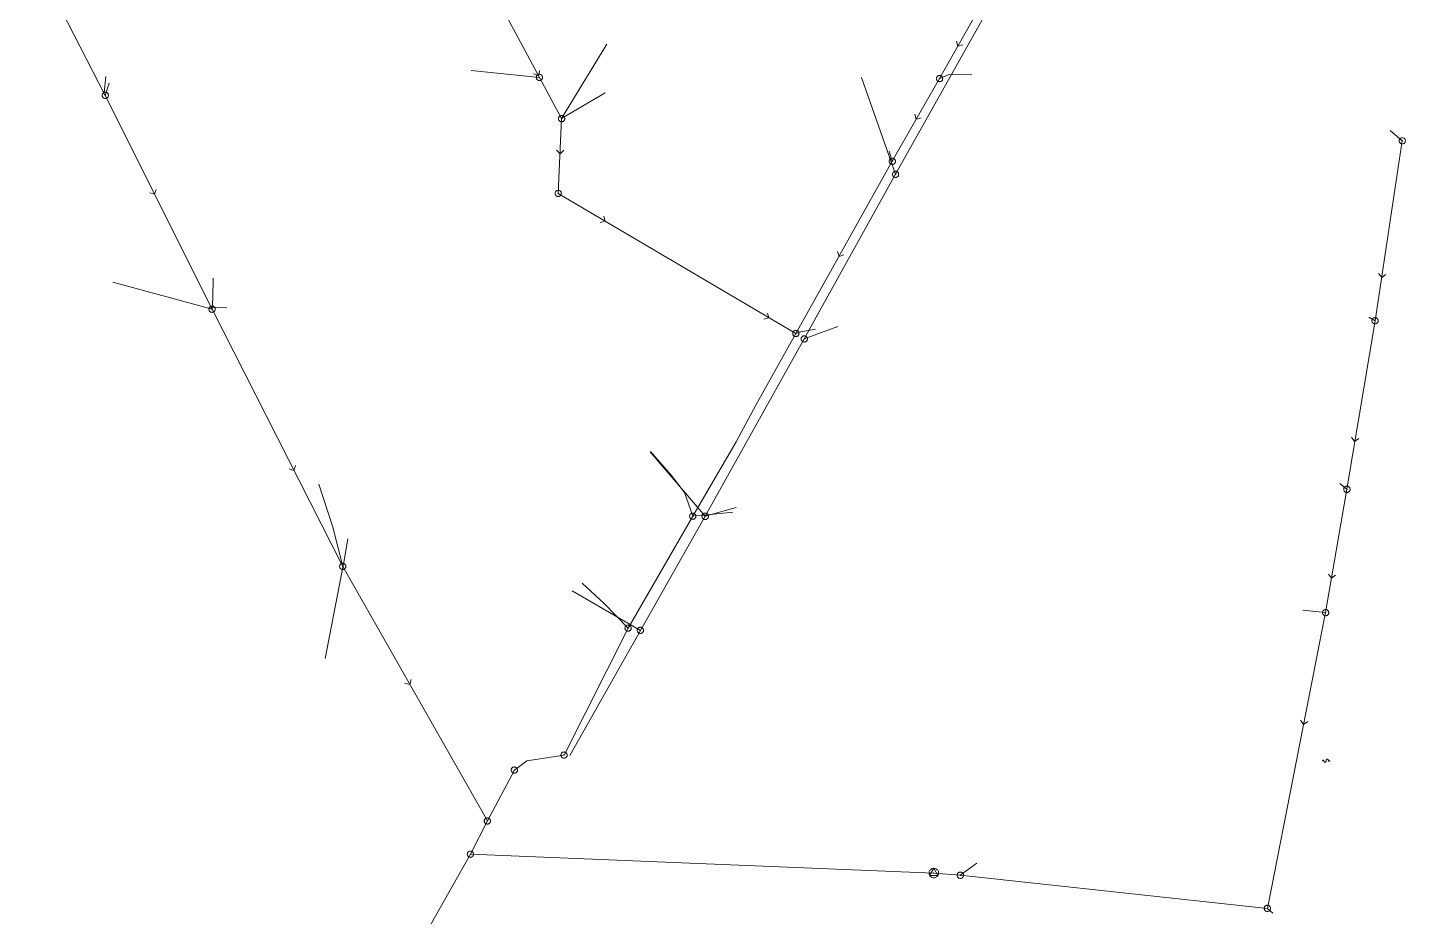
# Model space of a CAD drawing. Header units: metres. Extents: x 25504150 to 25508618, y 6694193 to 6702753.
# Drawn here: x 25505708.7 to 25505910.4, y 6699602.4 to 6699732.5 of the extents above; entities that cross this region are included whole.
import ezdxf

# ---------------------------------------------------------------- set-up
doc = ezdxf.new("R2010")
doc.units = ezdxf.units.M
for name, pattern in [('Paineviemariputket', [0]), ('Paineviemarivarusteet', [0]), ('Psewer_node', [0]), ('Sewer_node', [0]), ('Viemariputket', [0]), ('Viemarivarusteet', [0])]:
    doc.linetypes.add(name, pattern=pattern)
for name, color, linetype, lineweight in [('Paineviemariputket', 7, 'Paineviemariputket', 0), ('Paineviemarivarusteet', 7, 'Paineviemarivarusteet', 0), ('Psewer_node', 7, 'Psewer_node', 0), ('Sewer_node', 7, 'Sewer_node', 0), ('Viemariputket', 7, 'Viemariputket', 0), ('Viemarivarusteet', 7, 'Viemarivarusteet', 0)]:
    doc.layers.add(name, color=color, linetype=linetype, lineweight=lineweight)

msp = doc.modelspace()

# ---------------------------------------------------------------- linework, layer by layer
at = {"layer": 'Paineviemariputket', "color": 1, "linetype": 'Continuous', "lineweight": 15}
msp.add_line((25505841.38, 6699608.79, -1.87), (25505773.56, 6699611.55, 41.9), dxfattribs=at)
at = {"layer": 'Paineviemarivarusteet', "color": 32, "true_color": 0xb46600}
msp.add_point((25505841.38, 6699608.79), dxfattribs=at)
at = {"layer": 'Psewer_node', "color": 14, "linetype": 'Continuous', "true_color": 0xa60000}
for p, q in [((25505840.77, 6699608.44), (25505841.38, 6699609.49)), ((25505841.38, 6699609.49), (25505841.99, 6699608.44)), ((25505841.99, 6699608.44), (25505840.77, 6699608.44))]:
    msp.add_line(p, q, dxfattribs=at)
at = {"layer": 'Psewer_node', "color": 14, "linetype": 'Continuous', "true_color": 0xa60000, "flags": 128}
msp.add_lwpolyline([(25505842.08, 6699608.79), (25505842.07, 6699608.9), (25505842.05, 6699609.01), (25505842, 6699609.11), (25505841.95, 6699609.2), (25505841.87, 6699609.28), (25505841.79, 6699609.36), (25505841.7, 6699609.41), (25505841.6, 6699609.46), (25505841.49, 6699609.48), (25505841.38, 6699609.49), (25505841.27, 6699609.48), (25505841.16, 6699609.46), (25505841.06, 6699609.41), (25505840.97, 6699609.36), (25505840.89, 6699609.28), (25505840.81, 6699609.2), (25505840.76, 6699609.11), (25505840.71, 6699609.01), (25505840.69, 6699608.9), (25505840.68, 6699608.79), (25505840.69, 6699608.68), (25505840.71, 6699608.57), (25505840.76, 6699608.47), (25505840.81, 6699608.38), (25505840.89, 6699608.3), (25505840.97, 6699608.22), (25505841.06, 6699608.17), (25505841.16, 6699608.12), (25505841.27, 6699608.1), (25505841.38, 6699608.09), (25505841.49, 6699608.1), (25505841.6, 6699608.12), (25505841.7, 6699608.17), (25505841.79, 6699608.22), (25505841.87, 6699608.3), (25505841.95, 6699608.38), (25505842, 6699608.47), (25505842.05, 6699608.57), (25505842.07, 6699608.68)], close=True, dxfattribs=at)
at = {"layer": 'Sewer_node', "color": 46, "linetype": 'Continuous', "true_color": 0x7f5f00, "flags": 128}
for points in [[(25505844.69, 6699730.52), (25505844.9, 6699729.8), (25505845.61, 6699729.99)], [(25505782.78, 6699725.73), (25505783.5, 6699725.53), (25505783.71, 6699726.24)], [(25505838.61, 6699719.83), (25505838.82, 6699719.11), (25505839.54, 6699719.3)], [(25505786.15, 6699714.6), (25505786.67, 6699714.06), (25505787.21, 6699714.57)], [(25505726.63, 6699708.36), (25505727.34, 6699708.13), (25505727.58, 6699708.83)], [(25505792.57, 6699703.99), (25505793.29, 6699704.19), (25505793.09, 6699704.91)], [(25505827.3, 6699699.76), (25505827.51, 6699699.04), (25505828.22, 6699699.24)], [(25505906.48, 6699696.55), (25505906.94, 6699695.96), (25505907.53, 6699696.41)], [(25505816.5, 6699689.83), (25505817.22, 6699690.04), (25505817.03, 6699690.75)], [(25505902.52, 6699672.56), (25505902.97, 6699671.96), (25505903.57, 6699672.4)], [(25505747.01, 6699667.94), (25505747.73, 6699667.72), (25505747.96, 6699668.42)], [(25505899.14, 6699652.53), (25505899.59, 6699651.93), (25505900.19, 6699652.37)], [(25505763.95, 6699636.59), (25505764.68, 6699636.4), (25505764.87, 6699637.11)], [(25505895.07, 6699631.15), (25505895.5, 6699630.54), (25505896.11, 6699630.96)], [(25505898.26, 6699625.2), (25505898.26, 6699625.23), (25505898.26, 6699625.24), (25505898.27, 6699625.25), (25505898.27, 6699625.26), (25505898.27, 6699625.27), (25505898.28, 6699625.28), (25505898.29, 6699625.28), (25505898.29, 6699625.29), (25505898.3, 6699625.3), (25505898.31, 6699625.31), (25505898.32, 6699625.31), (25505898.33, 6699625.31), (25505898.34, 6699625.32), (25505898.34, 6699625.32), (25505898.35, 6699625.32), (25505898.36, 6699625.32), (25505898.37, 6699625.32), (25505898.38, 6699625.32), (25505898.39, 6699625.32), (25505898.4, 6699625.31), (25505898.41, 6699625.31), (25505898.42, 6699625.3), (25505898.43, 6699625.3), (25505898.43, 6699625.29), (25505898.44, 6699625.28), (25505898.45, 6699625.27), (25505898.45, 6699625.26), (25505898.46, 6699625.25), (25505898.46, 6699625.24), (25505898.47, 6699625.22)], [(25505898.47, 6699625.2), (25505898.48, 6699625.18), (25505898.48, 6699625.16), (25505898.48, 6699625.14), (25505898.49, 6699625.12), (25505898.5, 6699625.11), (25505898.5, 6699625.09), (25505898.51, 6699625.08), (25505898.52, 6699625.06), (25505898.54, 6699625.05), (25505898.55, 6699625.04), (25505898.56, 6699625.03), (25505898.57, 6699625.02), (25505898.59, 6699625.01), (25505898.6, 6699625), (25505898.62, 6699625), (25505898.63, 6699624.99), (25505898.65, 6699624.99), (25505898.66, 6699624.99), (25505898.68, 6699625), (25505898.69, 6699625), (25505898.71, 6699625), (25505898.72, 6699625.01), (25505898.73, 6699625.02), (25505898.75, 6699625.03), (25505898.76, 6699625.04), (25505898.77, 6699625.05), (25505898.78, 6699625.07), (25505898.79, 6699625.08), (25505898.8, 6699625.1), (25505898.81, 6699625.11), (25505898.81, 6699625.13), (25505898.82, 6699625.15), (25505898.82, 6699625.17), (25505898.82, 6699625.18), (25505898.82, 6699625.21)], [(25505898.82, 6699625.22), (25505898.82, 6699625.24), (25505898.82, 6699625.26), (25505898.82, 6699625.28), (25505898.82, 6699625.3), (25505898.82, 6699625.32), (25505898.82, 6699625.34), (25505898.83, 6699625.35), (25505898.84, 6699625.37), (25505898.84, 6699625.39), (25505898.85, 6699625.4), (25505898.86, 6699625.41), (25505898.87, 6699625.43), (25505898.88, 6699625.44), (25505898.89, 6699625.45), (25505898.91, 6699625.45), (25505898.92, 6699625.46), (25505898.93, 6699625.47), (25505898.95, 6699625.47), (25505898.96, 6699625.47), (25505898.98, 6699625.47), (25505898.99, 6699625.47), (25505899.01, 6699625.46), (25505899.02, 6699625.46), (25505899.03, 6699625.45), (25505899.05, 6699625.44), (25505899.06, 6699625.43), (25505899.07, 6699625.42), (25505899.08, 6699625.41), (25505899.1, 6699625.4), (25505899.11, 6699625.38), (25505899.11, 6699625.36), (25505899.12, 6699625.35), (25505899.13, 6699625.33), (25505899.14, 6699625.31), (25505899.14, 6699625.28)], [(25505899.15, 6699625.24), (25505899.16, 6699625.22), (25505899.16, 6699625.21), (25505899.17, 6699625.2), (25505899.17, 6699625.19), (25505899.18, 6699625.18), (25505899.19, 6699625.17), (25505899.2, 6699625.17), (25505899.2, 6699625.16), (25505899.21, 6699625.16), (25505899.22, 6699625.15), (25505899.23, 6699625.15), (25505899.24, 6699625.15), (25505899.24, 6699625.15), (25505899.25, 6699625.15), (25505899.26, 6699625.15), (25505899.27, 6699625.15), (25505899.28, 6699625.15), (25505899.29, 6699625.16), (25505899.29, 6699625.16), (25505899.3, 6699625.17), (25505899.31, 6699625.18), (25505899.31, 6699625.18), (25505899.32, 6699625.19), (25505899.33, 6699625.2), (25505899.33, 6699625.21), (25505899.33, 6699625.22), (25505899.34, 6699625.23), (25505899.34, 6699625.24), (25505899.34, 6699625.25), (25505899.34, 6699625.28)]]:
    msp.add_lwpolyline(points, dxfattribs=at)
for points, elevation in [([(25505784.12, 6699725.23), (25505784.11, 6699725.3), (25505784.1, 6699725.37), (25505784.07, 6699725.44), (25505784.03, 6699725.5), (25505783.99, 6699725.56), (25505783.93, 6699725.6), (25505783.87, 6699725.64), (25505783.8, 6699725.67), (25505783.73, 6699725.68), (25505783.66, 6699725.69), (25505783.59, 6699725.68), (25505783.52, 6699725.67), (25505783.45, 6699725.64), (25505783.39, 6699725.6), (25505783.33, 6699725.56), (25505783.29, 6699725.5), (25505783.25, 6699725.44), (25505783.22, 6699725.37), (25505783.21, 6699725.3), (25505783.2, 6699725.23), (25505783.21, 6699725.16), (25505783.22, 6699725.09), (25505783.25, 6699725.02), (25505783.29, 6699724.96), (25505783.33, 6699724.9), (25505783.39, 6699724.86), (25505783.45, 6699724.82), (25505783.52, 6699724.79), (25505783.59, 6699724.78), (25505783.66, 6699724.77), (25505783.73, 6699724.78), (25505783.8, 6699724.79), (25505783.87, 6699724.82), (25505783.93, 6699724.86), (25505783.99, 6699724.9), (25505784.03, 6699724.96), (25505784.07, 6699725.02), (25505784.1, 6699725.09), (25505784.11, 6699725.16)], 46.95), ([(25505842.68, 6699725.06), (25505842.67, 6699725.13), (25505842.66, 6699725.2), (25505842.63, 6699725.27), (25505842.59, 6699725.33), (25505842.55, 6699725.39), (25505842.49, 6699725.43), (25505842.43, 6699725.47), (25505842.36, 6699725.5), (25505842.29, 6699725.51), (25505842.22, 6699725.52), (25505842.15, 6699725.51), (25505842.08, 6699725.5), (25505842.01, 6699725.47), (25505841.95, 6699725.43), (25505841.89, 6699725.39), (25505841.85, 6699725.33), (25505841.81, 6699725.27), (25505841.78, 6699725.2), (25505841.77, 6699725.13), (25505841.76, 6699725.06), (25505841.77, 6699724.99), (25505841.78, 6699724.92), (25505841.81, 6699724.85), (25505841.85, 6699724.79), (25505841.89, 6699724.73), (25505841.95, 6699724.69), (25505842.01, 6699724.65), (25505842.08, 6699724.62), (25505842.15, 6699724.61), (25505842.22, 6699724.6), (25505842.29, 6699724.61), (25505842.36, 6699724.62), (25505842.43, 6699724.65), (25505842.49, 6699724.69), (25505842.55, 6699724.73), (25505842.59, 6699724.79), (25505842.63, 6699724.85), (25505842.66, 6699724.92), (25505842.67, 6699724.99)], 47.41), ([(25505720.58, 6699722.6), (25505720.57, 6699722.67), (25505720.56, 6699722.74), (25505720.53, 6699722.81), (25505720.49, 6699722.87), (25505720.45, 6699722.93), (25505720.39, 6699722.97), (25505720.33, 6699723.01), (25505720.26, 6699723.04), (25505720.19, 6699723.05), (25505720.12, 6699723.06), (25505720.05, 6699723.05), (25505719.98, 6699723.04), (25505719.91, 6699723.01), (25505719.85, 6699722.97), (25505719.79, 6699722.93), (25505719.75, 6699722.87), (25505719.71, 6699722.81), (25505719.68, 6699722.74), (25505719.67, 6699722.67), (25505719.66, 6699722.6), (25505719.67, 6699722.53), (25505719.68, 6699722.46), (25505719.71, 6699722.39), (25505719.75, 6699722.33), (25505719.79, 6699722.27), (25505719.85, 6699722.23), (25505719.91, 6699722.19), (25505719.98, 6699722.16), (25505720.05, 6699722.15), (25505720.12, 6699722.14), (25505720.19, 6699722.15), (25505720.26, 6699722.16), (25505720.33, 6699722.19), (25505720.39, 6699722.23), (25505720.45, 6699722.27), (25505720.49, 6699722.33), (25505720.53, 6699722.39), (25505720.56, 6699722.46), (25505720.57, 6699722.53)], 51.69), ([(25505787.37, 6699719.2), (25505787.36, 6699719.27), (25505787.35, 6699719.34), (25505787.32, 6699719.41), (25505787.28, 6699719.47), (25505787.24, 6699719.53), (25505787.18, 6699719.57), (25505787.12, 6699719.61), (25505787.05, 6699719.64), (25505786.98, 6699719.65), (25505786.91, 6699719.66), (25505786.84, 6699719.65), (25505786.77, 6699719.64), (25505786.7, 6699719.61), (25505786.64, 6699719.57), (25505786.58, 6699719.53), (25505786.54, 6699719.47), (25505786.5, 6699719.41), (25505786.47, 6699719.34), (25505786.46, 6699719.27), (25505786.45, 6699719.2), (25505786.46, 6699719.13), (25505786.47, 6699719.06), (25505786.5, 6699718.99), (25505786.54, 6699718.93), (25505786.58, 6699718.87), (25505786.64, 6699718.83), (25505786.7, 6699718.79), (25505786.77, 6699718.76), (25505786.84, 6699718.75), (25505786.91, 6699718.74), (25505786.98, 6699718.75), (25505787.05, 6699718.76), (25505787.12, 6699718.79), (25505787.18, 6699718.83), (25505787.24, 6699718.87), (25505787.28, 6699718.93), (25505787.32, 6699718.99), (25505787.35, 6699719.06), (25505787.36, 6699719.13)], 47.91), ([(25505910.41, 6699715.95), (25505910.4, 6699716.02), (25505910.39, 6699716.09), (25505910.36, 6699716.16), (25505910.32, 6699716.22), (25505910.28, 6699716.28), (25505910.22, 6699716.32), (25505910.16, 6699716.36), (25505910.09, 6699716.39), (25505910.02, 6699716.4), (25505909.95, 6699716.41), (25505909.88, 6699716.4), (25505909.81, 6699716.39), (25505909.74, 6699716.36), (25505909.68, 6699716.32), (25505909.62, 6699716.28), (25505909.58, 6699716.22), (25505909.54, 6699716.16), (25505909.51, 6699716.09), (25505909.5, 6699716.02), (25505909.49, 6699715.95), (25505909.5, 6699715.88), (25505909.51, 6699715.81), (25505909.54, 6699715.74), (25505909.58, 6699715.68), (25505909.62, 6699715.62), (25505909.68, 6699715.58), (25505909.74, 6699715.54), (25505909.81, 6699715.51), (25505909.88, 6699715.5), (25505909.95, 6699715.49), (25505910.02, 6699715.5), (25505910.09, 6699715.51), (25505910.16, 6699715.54), (25505910.22, 6699715.58), (25505910.28, 6699715.62), (25505910.32, 6699715.68), (25505910.36, 6699715.74), (25505910.39, 6699715.81), (25505910.4, 6699715.88)], 48.53), ([(25505835.76, 6699712.95), (25505835.75, 6699713.02), (25505835.74, 6699713.09), (25505835.71, 6699713.16), (25505835.67, 6699713.22), (25505835.63, 6699713.28), (25505835.57, 6699713.32), (25505835.51, 6699713.36), (25505835.44, 6699713.39), (25505835.37, 6699713.4), (25505835.3, 6699713.41), (25505835.23, 6699713.4), (25505835.16, 6699713.39), (25505835.09, 6699713.36), (25505835.03, 6699713.32), (25505834.97, 6699713.28), (25505834.93, 6699713.22), (25505834.89, 6699713.16), (25505834.86, 6699713.09), (25505834.85, 6699713.02), (25505834.84, 6699712.95), (25505834.85, 6699712.88), (25505834.86, 6699712.81), (25505834.89, 6699712.74), (25505834.93, 6699712.68), (25505834.97, 6699712.62), (25505835.03, 6699712.58), (25505835.09, 6699712.54), (25505835.16, 6699712.51), (25505835.23, 6699712.5), (25505835.3, 6699712.49), (25505835.37, 6699712.5), (25505835.44, 6699712.51), (25505835.51, 6699712.54), (25505835.57, 6699712.58), (25505835.63, 6699712.62), (25505835.67, 6699712.68), (25505835.71, 6699712.74), (25505835.74, 6699712.81), (25505835.75, 6699712.88)], 100), ([(25505786.87, 6699708.26), (25505786.86, 6699708.33), (25505786.85, 6699708.4), (25505786.82, 6699708.47), (25505786.78, 6699708.53), (25505786.74, 6699708.59), (25505786.68, 6699708.63), (25505786.62, 6699708.67), (25505786.55, 6699708.7), (25505786.48, 6699708.71), (25505786.41, 6699708.72), (25505786.34, 6699708.71), (25505786.27, 6699708.7), (25505786.2, 6699708.67), (25505786.14, 6699708.63), (25505786.08, 6699708.59), (25505786.04, 6699708.53), (25505786, 6699708.47), (25505785.97, 6699708.4), (25505785.96, 6699708.33), (25505785.95, 6699708.26), (25505785.96, 6699708.19), (25505785.97, 6699708.12), (25505786, 6699708.05), (25505786.04, 6699707.99), (25505786.08, 6699707.93), (25505786.14, 6699707.89), (25505786.2, 6699707.85), (25505786.27, 6699707.82), (25505786.34, 6699707.81), (25505786.41, 6699707.8), (25505786.48, 6699707.81), (25505786.55, 6699707.82), (25505786.62, 6699707.85), (25505786.68, 6699707.89), (25505786.74, 6699707.93), (25505786.78, 6699707.99), (25505786.82, 6699708.05), (25505786.85, 6699708.12), (25505786.86, 6699708.19)], 47.3), ([(25505736.21, 6699691.3), (25505736.2, 6699691.37), (25505736.19, 6699691.44), (25505736.16, 6699691.51), (25505736.12, 6699691.57), (25505736.08, 6699691.63), (25505736.02, 6699691.67), (25505735.96, 6699691.71), (25505735.89, 6699691.74), (25505735.82, 6699691.75), (25505735.75, 6699691.76), (25505735.68, 6699691.75), (25505735.61, 6699691.74), (25505735.54, 6699691.71), (25505735.48, 6699691.67), (25505735.42, 6699691.63), (25505735.38, 6699691.57), (25505735.34, 6699691.51), (25505735.31, 6699691.44), (25505735.3, 6699691.37), (25505735.29, 6699691.3), (25505735.3, 6699691.23), (25505735.31, 6699691.16), (25505735.34, 6699691.09), (25505735.38, 6699691.03), (25505735.42, 6699690.97), (25505735.48, 6699690.93), (25505735.54, 6699690.89), (25505735.61, 6699690.86), (25505735.68, 6699690.85), (25505735.75, 6699690.84), (25505735.82, 6699690.85), (25505735.89, 6699690.86), (25505735.96, 6699690.89), (25505736.02, 6699690.93), (25505736.08, 6699690.97), (25505736.12, 6699691.03), (25505736.16, 6699691.09), (25505736.19, 6699691.16), (25505736.2, 6699691.23)], 49.48), ([(25505906.42, 6699689.61), (25505906.41, 6699689.68), (25505906.4, 6699689.75), (25505906.37, 6699689.82), (25505906.33, 6699689.88), (25505906.29, 6699689.94), (25505906.23, 6699689.98), (25505906.17, 6699690.02), (25505906.1, 6699690.05), (25505906.03, 6699690.06), (25505905.96, 6699690.07), (25505905.89, 6699690.06), (25505905.82, 6699690.05), (25505905.75, 6699690.02), (25505905.69, 6699689.98), (25505905.63, 6699689.94), (25505905.59, 6699689.88), (25505905.55, 6699689.82), (25505905.52, 6699689.75), (25505905.51, 6699689.68), (25505905.5, 6699689.61), (25505905.51, 6699689.54), (25505905.52, 6699689.47), (25505905.55, 6699689.4), (25505905.59, 6699689.34), (25505905.63, 6699689.28), (25505905.69, 6699689.24), (25505905.75, 6699689.2), (25505905.82, 6699689.17), (25505905.89, 6699689.16), (25505905.96, 6699689.15), (25505906.03, 6699689.16), (25505906.1, 6699689.17), (25505906.17, 6699689.2), (25505906.23, 6699689.24), (25505906.29, 6699689.28), (25505906.33, 6699689.34), (25505906.37, 6699689.4), (25505906.4, 6699689.47), (25505906.41, 6699689.54)], 42.04), ([(25505821.65, 6699687.75), (25505821.64, 6699687.82), (25505821.63, 6699687.89), (25505821.6, 6699687.96), (25505821.56, 6699688.02), (25505821.52, 6699688.08), (25505821.46, 6699688.12), (25505821.4, 6699688.16), (25505821.33, 6699688.19), (25505821.26, 6699688.2), (25505821.19, 6699688.21), (25505821.12, 6699688.2), (25505821.05, 6699688.19), (25505820.98, 6699688.16), (25505820.92, 6699688.12), (25505820.86, 6699688.08), (25505820.82, 6699688.02), (25505820.78, 6699687.96), (25505820.75, 6699687.89), (25505820.74, 6699687.82), (25505820.73, 6699687.75), (25505820.74, 6699687.68), (25505820.75, 6699687.61), (25505820.78, 6699687.54), (25505820.82, 6699687.48), (25505820.86, 6699687.42), (25505820.92, 6699687.38), (25505820.98, 6699687.34), (25505821.05, 6699687.31), (25505821.12, 6699687.3), (25505821.19, 6699687.29), (25505821.26, 6699687.3), (25505821.33, 6699687.31), (25505821.4, 6699687.34), (25505821.46, 6699687.38), (25505821.52, 6699687.42), (25505821.56, 6699687.48), (25505821.6, 6699687.54), (25505821.63, 6699687.61), (25505821.64, 6699687.68)], 100), ([(25505902.31, 6699664.95), (25505902.3, 6699665.02), (25505902.29, 6699665.1), (25505902.26, 6699665.16), (25505902.22, 6699665.23), (25505902.17, 6699665.28), (25505902.12, 6699665.33), (25505902.05, 6699665.37), (25505901.99, 6699665.4), (25505901.91, 6699665.41), (25505901.84, 6699665.42), (25505901.77, 6699665.41), (25505901.69, 6699665.4), (25505901.63, 6699665.37), (25505901.56, 6699665.33), (25505901.51, 6699665.28), (25505901.46, 6699665.23), (25505901.42, 6699665.16), (25505901.39, 6699665.1), (25505901.38, 6699665.02), (25505901.37, 6699664.95), (25505901.38, 6699664.88), (25505901.39, 6699664.8), (25505901.42, 6699664.74), (25505901.46, 6699664.67), (25505901.51, 6699664.62), (25505901.56, 6699664.57), (25505901.63, 6699664.53), (25505901.69, 6699664.5), (25505901.77, 6699664.49), (25505901.84, 6699664.48), (25505901.91, 6699664.49), (25505901.99, 6699664.5), (25505902.05, 6699664.53), (25505902.12, 6699664.57), (25505902.17, 6699664.62), (25505902.22, 6699664.67), (25505902.26, 6699664.74), (25505902.29, 6699664.8), (25505902.3, 6699664.88)], 41.31), ([(25505806.55, 6699661.01), (25505806.54, 6699661.08), (25505806.53, 6699661.15), (25505806.5, 6699661.22), (25505806.46, 6699661.28), (25505806.42, 6699661.34), (25505806.36, 6699661.38), (25505806.3, 6699661.42), (25505806.23, 6699661.45), (25505806.16, 6699661.46), (25505806.09, 6699661.47), (25505806.02, 6699661.46), (25505805.95, 6699661.45), (25505805.88, 6699661.42), (25505805.82, 6699661.38), (25505805.76, 6699661.34), (25505805.72, 6699661.28), (25505805.68, 6699661.22), (25505805.65, 6699661.15), (25505805.64, 6699661.08), (25505805.63, 6699661.01), (25505805.64, 6699660.94), (25505805.65, 6699660.87), (25505805.68, 6699660.8), (25505805.72, 6699660.74), (25505805.76, 6699660.68), (25505805.82, 6699660.64), (25505805.88, 6699660.6), (25505805.95, 6699660.57), (25505806.02, 6699660.56), (25505806.09, 6699660.55), (25505806.16, 6699660.56), (25505806.23, 6699660.57), (25505806.3, 6699660.6), (25505806.36, 6699660.64), (25505806.42, 6699660.68), (25505806.46, 6699660.74), (25505806.5, 6699660.8), (25505806.53, 6699660.87), (25505806.54, 6699660.94)], 100), ([(25505755.33, 6699653.66), (25505755.32, 6699653.73), (25505755.31, 6699653.8), (25505755.28, 6699653.87), (25505755.24, 6699653.93), (25505755.2, 6699653.99), (25505755.14, 6699654.03), (25505755.08, 6699654.07), (25505755.01, 6699654.1), (25505754.94, 6699654.11), (25505754.87, 6699654.12), (25505754.8, 6699654.11), (25505754.73, 6699654.1), (25505754.66, 6699654.07), (25505754.6, 6699654.03), (25505754.54, 6699653.99), (25505754.5, 6699653.93), (25505754.46, 6699653.87), (25505754.43, 6699653.8), (25505754.42, 6699653.73), (25505754.41, 6699653.66), (25505754.42, 6699653.59), (25505754.43, 6699653.52), (25505754.46, 6699653.45), (25505754.5, 6699653.39), (25505754.54, 6699653.33), (25505754.6, 6699653.29), (25505754.66, 6699653.25), (25505754.73, 6699653.22), (25505754.8, 6699653.21), (25505754.87, 6699653.2), (25505754.94, 6699653.21), (25505755.01, 6699653.22), (25505755.08, 6699653.25), (25505755.14, 6699653.29), (25505755.2, 6699653.33), (25505755.24, 6699653.39), (25505755.28, 6699653.45), (25505755.31, 6699653.52), (25505755.32, 6699653.59)], 46.2), ([(25505899.19, 6699646.9), (25505899.18, 6699646.97), (25505899.17, 6699647.04), (25505899.14, 6699647.11), (25505899.1, 6699647.17), (25505899.06, 6699647.23), (25505899, 6699647.27), (25505898.94, 6699647.31), (25505898.87, 6699647.34), (25505898.8, 6699647.35), (25505898.73, 6699647.36), (25505898.66, 6699647.35), (25505898.59, 6699647.34), (25505898.52, 6699647.31), (25505898.46, 6699647.27), (25505898.4, 6699647.23), (25505898.36, 6699647.17), (25505898.32, 6699647.11), (25505898.29, 6699647.04), (25505898.28, 6699646.97), (25505898.27, 6699646.9), (25505898.28, 6699646.83), (25505898.29, 6699646.76), (25505898.32, 6699646.69), (25505898.36, 6699646.63), (25505898.4, 6699646.57), (25505898.46, 6699646.53), (25505898.52, 6699646.49), (25505898.59, 6699646.46), (25505898.66, 6699646.45), (25505898.73, 6699646.44), (25505898.8, 6699646.45), (25505898.87, 6699646.46), (25505898.94, 6699646.49), (25505899, 6699646.53), (25505899.06, 6699646.57), (25505899.1, 6699646.63), (25505899.14, 6699646.69), (25505899.17, 6699646.76), (25505899.18, 6699646.83)], 40.87), ([(25505797.1, 6699644.64), (25505797.09, 6699644.71), (25505797.08, 6699644.78), (25505797.05, 6699644.85), (25505797.01, 6699644.91), (25505796.97, 6699644.97), (25505796.91, 6699645.01), (25505796.85, 6699645.05), (25505796.78, 6699645.08), (25505796.71, 6699645.09), (25505796.64, 6699645.1), (25505796.57, 6699645.09), (25505796.5, 6699645.08), (25505796.43, 6699645.05), (25505796.37, 6699645.01), (25505796.31, 6699644.97), (25505796.27, 6699644.91), (25505796.23, 6699644.85), (25505796.2, 6699644.78), (25505796.19, 6699644.71), (25505796.18, 6699644.64), (25505796.19, 6699644.57), (25505796.2, 6699644.5), (25505796.23, 6699644.43), (25505796.27, 6699644.37), (25505796.31, 6699644.31), (25505796.37, 6699644.27), (25505796.43, 6699644.23), (25505796.5, 6699644.2), (25505796.57, 6699644.19), (25505796.64, 6699644.18), (25505796.71, 6699644.19), (25505796.78, 6699644.2), (25505796.85, 6699644.23), (25505796.91, 6699644.27), (25505796.97, 6699644.31), (25505797.01, 6699644.37), (25505797.05, 6699644.43), (25505797.08, 6699644.5), (25505797.09, 6699644.57)], 100), ([(25505787.72, 6699626.05), (25505787.71, 6699626.12), (25505787.7, 6699626.19), (25505787.67, 6699626.26), (25505787.63, 6699626.32), (25505787.59, 6699626.38), (25505787.53, 6699626.42), (25505787.47, 6699626.46), (25505787.4, 6699626.49), (25505787.33, 6699626.5), (25505787.26, 6699626.51), (25505787.19, 6699626.5), (25505787.12, 6699626.49), (25505787.05, 6699626.46), (25505786.99, 6699626.42), (25505786.93, 6699626.38), (25505786.89, 6699626.32), (25505786.85, 6699626.26), (25505786.82, 6699626.19), (25505786.81, 6699626.12), (25505786.8, 6699626.05), (25505786.81, 6699625.98), (25505786.82, 6699625.91), (25505786.85, 6699625.84), (25505786.89, 6699625.78), (25505786.93, 6699625.72), (25505786.99, 6699625.68), (25505787.05, 6699625.64), (25505787.12, 6699625.61), (25505787.19, 6699625.6), (25505787.26, 6699625.59), (25505787.33, 6699625.6), (25505787.4, 6699625.61), (25505787.47, 6699625.64), (25505787.53, 6699625.68), (25505787.59, 6699625.72), (25505787.63, 6699625.78), (25505787.67, 6699625.84), (25505787.7, 6699625.91), (25505787.71, 6699625.98)], 100), ([(25505776.5, 6699616.41), (25505776.49, 6699616.48), (25505776.48, 6699616.55), (25505776.45, 6699616.62), (25505776.41, 6699616.68), (25505776.37, 6699616.74), (25505776.31, 6699616.78), (25505776.25, 6699616.82), (25505776.18, 6699616.85), (25505776.11, 6699616.86), (25505776.04, 6699616.87), (25505775.97, 6699616.86), (25505775.9, 6699616.85), (25505775.83, 6699616.82), (25505775.77, 6699616.78), (25505775.71, 6699616.74), (25505775.67, 6699616.68), (25505775.63, 6699616.62), (25505775.6, 6699616.55), (25505775.59, 6699616.48), (25505775.58, 6699616.41), (25505775.59, 6699616.34), (25505775.6, 6699616.27), (25505775.63, 6699616.2), (25505775.67, 6699616.14), (25505775.71, 6699616.08), (25505775.77, 6699616.04), (25505775.83, 6699616), (25505775.9, 6699615.97), (25505775.97, 6699615.96), (25505776.04, 6699615.95), (25505776.11, 6699615.96), (25505776.18, 6699615.97), (25505776.25, 6699616), (25505776.31, 6699616.04), (25505776.37, 6699616.08), (25505776.41, 6699616.14), (25505776.45, 6699616.2), (25505776.48, 6699616.27), (25505776.49, 6699616.34)], 43.7), ([(25505774.02, 6699611.55), (25505774.01, 6699611.62), (25505774, 6699611.69), (25505773.97, 6699611.76), (25505773.93, 6699611.82), (25505773.89, 6699611.88), (25505773.83, 6699611.92), (25505773.77, 6699611.96), (25505773.7, 6699611.99), (25505773.63, 6699612), (25505773.56, 6699612.01), (25505773.49, 6699612), (25505773.42, 6699611.99), (25505773.35, 6699611.96), (25505773.29, 6699611.92), (25505773.23, 6699611.88), (25505773.19, 6699611.82), (25505773.15, 6699611.76), (25505773.12, 6699611.69), (25505773.11, 6699611.62), (25505773.1, 6699611.55), (25505773.11, 6699611.48), (25505773.12, 6699611.41), (25505773.15, 6699611.34), (25505773.19, 6699611.28), (25505773.23, 6699611.22), (25505773.29, 6699611.18), (25505773.35, 6699611.14), (25505773.42, 6699611.11), (25505773.49, 6699611.1), (25505773.56, 6699611.09), (25505773.63, 6699611.1), (25505773.7, 6699611.11), (25505773.77, 6699611.14), (25505773.83, 6699611.18), (25505773.89, 6699611.22), (25505773.93, 6699611.28), (25505773.97, 6699611.34), (25505774, 6699611.41), (25505774.01, 6699611.48)], 43.97), ([(25505845.73, 6699608.47), (25505845.72, 6699608.54), (25505845.71, 6699608.62), (25505845.68, 6699608.68), (25505845.64, 6699608.75), (25505845.59, 6699608.8), (25505845.54, 6699608.85), (25505845.47, 6699608.89), (25505845.41, 6699608.92), (25505845.33, 6699608.93), (25505845.26, 6699608.94), (25505845.19, 6699608.93), (25505845.11, 6699608.92), (25505845.05, 6699608.89), (25505844.98, 6699608.85), (25505844.93, 6699608.8), (25505844.88, 6699608.75), (25505844.84, 6699608.68), (25505844.81, 6699608.62), (25505844.8, 6699608.54), (25505844.79, 6699608.47), (25505844.8, 6699608.4), (25505844.81, 6699608.32), (25505844.84, 6699608.26), (25505844.88, 6699608.19), (25505844.93, 6699608.14), (25505844.98, 6699608.09), (25505845.05, 6699608.05), (25505845.11, 6699608.02), (25505845.19, 6699608.01), (25505845.26, 6699608), (25505845.33, 6699608.01), (25505845.41, 6699608.02), (25505845.47, 6699608.05), (25505845.54, 6699608.09), (25505845.59, 6699608.14), (25505845.64, 6699608.19), (25505845.68, 6699608.26), (25505845.71, 6699608.32), (25505845.72, 6699608.4)], 40.74), ([(25505890.66, 6699603.62), (25505890.65, 6699603.69), (25505890.64, 6699603.76), (25505890.61, 6699603.83), (25505890.57, 6699603.89), (25505890.53, 6699603.95), (25505890.47, 6699603.99), (25505890.41, 6699604.03), (25505890.34, 6699604.06), (25505890.27, 6699604.07), (25505890.2, 6699604.08), (25505890.13, 6699604.07), (25505890.06, 6699604.06), (25505889.99, 6699604.03), (25505889.93, 6699603.99), (25505889.87, 6699603.95), (25505889.83, 6699603.89), (25505889.79, 6699603.83), (25505889.76, 6699603.76), (25505889.75, 6699603.69), (25505889.74, 6699603.62), (25505889.75, 6699603.55), (25505889.76, 6699603.48), (25505889.79, 6699603.41), (25505889.83, 6699603.35), (25505889.87, 6699603.29), (25505889.93, 6699603.25), (25505889.99, 6699603.21), (25505890.06, 6699603.18), (25505890.13, 6699603.17), (25505890.2, 6699603.16), (25505890.27, 6699603.17), (25505890.34, 6699603.18), (25505890.41, 6699603.21), (25505890.47, 6699603.25), (25505890.53, 6699603.29), (25505890.57, 6699603.35), (25505890.61, 6699603.41), (25505890.64, 6699603.48), (25505890.65, 6699603.55)], 40.08)]:
    msp.add_lwpolyline(points, close=True, dxfattribs=dict(at, elevation=elevation))
at = {"layer": 'Sewer_node', "color": 252, "linetype": 'Continuous', "lineweight": 9, "true_color": 0x848484, "flags": 128}
for points, elevation in [([(25505836.24, 6699711.05), (25505836.23, 6699711.12), (25505836.22, 6699711.19), (25505836.19, 6699711.26), (25505836.15, 6699711.32), (25505836.11, 6699711.38), (25505836.05, 6699711.42), (25505835.99, 6699711.46), (25505835.92, 6699711.49), (25505835.85, 6699711.5), (25505835.78, 6699711.51), (25505835.71, 6699711.5), (25505835.64, 6699711.49), (25505835.57, 6699711.46), (25505835.51, 6699711.42), (25505835.45, 6699711.38), (25505835.41, 6699711.32), (25505835.37, 6699711.26), (25505835.34, 6699711.19), (25505835.33, 6699711.12), (25505835.32, 6699711.05), (25505835.33, 6699710.98), (25505835.34, 6699710.91), (25505835.37, 6699710.84), (25505835.41, 6699710.78), (25505835.45, 6699710.72), (25505835.51, 6699710.68), (25505835.57, 6699710.64), (25505835.64, 6699710.61), (25505835.71, 6699710.6), (25505835.78, 6699710.59), (25505835.85, 6699710.6), (25505835.92, 6699710.61), (25505835.99, 6699710.64), (25505836.05, 6699710.68), (25505836.11, 6699710.72), (25505836.15, 6699710.78), (25505836.19, 6699710.84), (25505836.22, 6699710.91), (25505836.23, 6699710.98)], 46.41), ([(25505822.88, 6699686.96), (25505822.87, 6699687.03), (25505822.86, 6699687.1), (25505822.83, 6699687.17), (25505822.79, 6699687.23), (25505822.75, 6699687.29), (25505822.69, 6699687.33), (25505822.63, 6699687.37), (25505822.56, 6699687.4), (25505822.49, 6699687.41), (25505822.42, 6699687.42), (25505822.35, 6699687.41), (25505822.28, 6699687.4), (25505822.21, 6699687.37), (25505822.15, 6699687.33), (25505822.09, 6699687.29), (25505822.05, 6699687.23), (25505822.01, 6699687.17), (25505821.98, 6699687.1), (25505821.97, 6699687.03), (25505821.96, 6699686.96), (25505821.97, 6699686.89), (25505821.98, 6699686.82), (25505822.01, 6699686.75), (25505822.05, 6699686.69), (25505822.09, 6699686.63), (25505822.15, 6699686.59), (25505822.21, 6699686.55), (25505822.28, 6699686.52), (25505822.35, 6699686.51), (25505822.42, 6699686.5), (25505822.49, 6699686.51), (25505822.56, 6699686.52), (25505822.63, 6699686.55), (25505822.69, 6699686.59), (25505822.75, 6699686.63), (25505822.79, 6699686.69), (25505822.83, 6699686.75), (25505822.86, 6699686.82), (25505822.87, 6699686.89)], 45.53), ([(25505808.39, 6699661), (25505808.38, 6699661.07), (25505808.37, 6699661.15), (25505808.34, 6699661.21), (25505808.3, 6699661.28), (25505808.25, 6699661.33), (25505808.2, 6699661.38), (25505808.13, 6699661.42), (25505808.07, 6699661.45), (25505807.99, 6699661.46), (25505807.92, 6699661.47), (25505807.85, 6699661.46), (25505807.77, 6699661.45), (25505807.71, 6699661.42), (25505807.64, 6699661.38), (25505807.59, 6699661.33), (25505807.54, 6699661.28), (25505807.5, 6699661.21), (25505807.47, 6699661.15), (25505807.46, 6699661.07), (25505807.45, 6699661), (25505807.46, 6699660.93), (25505807.47, 6699660.85), (25505807.5, 6699660.79), (25505807.54, 6699660.72), (25505807.59, 6699660.67), (25505807.64, 6699660.62), (25505807.71, 6699660.58), (25505807.77, 6699660.55), (25505807.85, 6699660.54), (25505807.92, 6699660.53), (25505807.99, 6699660.54), (25505808.07, 6699660.55), (25505808.13, 6699660.58), (25505808.2, 6699660.62), (25505808.25, 6699660.67), (25505808.3, 6699660.72), (25505808.34, 6699660.79), (25505808.37, 6699660.85), (25505808.38, 6699660.93)], 44.6), ([(25505798.89, 6699644.3), (25505798.88, 6699644.37), (25505798.87, 6699644.44), (25505798.84, 6699644.51), (25505798.8, 6699644.57), (25505798.76, 6699644.63), (25505798.7, 6699644.67), (25505798.64, 6699644.71), (25505798.57, 6699644.74), (25505798.5, 6699644.75), (25505798.43, 6699644.76), (25505798.36, 6699644.75), (25505798.29, 6699644.74), (25505798.22, 6699644.71), (25505798.16, 6699644.67), (25505798.1, 6699644.63), (25505798.06, 6699644.57), (25505798.02, 6699644.51), (25505797.99, 6699644.44), (25505797.98, 6699644.37), (25505797.97, 6699644.3), (25505797.98, 6699644.23), (25505797.99, 6699644.16), (25505798.02, 6699644.09), (25505798.06, 6699644.03), (25505798.1, 6699643.97), (25505798.16, 6699643.93), (25505798.22, 6699643.89), (25505798.29, 6699643.86), (25505798.36, 6699643.85), (25505798.43, 6699643.84), (25505798.5, 6699643.85), (25505798.57, 6699643.86), (25505798.64, 6699643.89), (25505798.7, 6699643.93), (25505798.76, 6699643.97), (25505798.8, 6699644.03), (25505798.84, 6699644.09), (25505798.87, 6699644.16), (25505798.88, 6699644.23)], 44.18)]:
    msp.add_lwpolyline(points, close=True, dxfattribs=dict(at, elevation=elevation))
at = {"layer": 'Sewer_node', "color": 46, "linetype": 'Continuous', "true_color": 0x7f5f00, "flags": 128}
msp.add_lwpolyline([(25505780.45, 6699623.86), (25505780.44, 6699623.93), (25505780.43, 6699624), (25505780.4, 6699624.07), (25505780.36, 6699624.13), (25505780.32, 6699624.19), (25505780.26, 6699624.23), (25505780.2, 6699624.27), (25505780.13, 6699624.3), (25505780.06, 6699624.31), (25505779.99, 6699624.32), (25505779.92, 6699624.31), (25505779.85, 6699624.3), (25505779.78, 6699624.27), (25505779.72, 6699624.23), (25505779.66, 6699624.19), (25505779.62, 6699624.13), (25505779.58, 6699624.07), (25505779.55, 6699624), (25505779.54, 6699623.93), (25505779.53, 6699623.86), (25505779.54, 6699623.79), (25505779.55, 6699623.72), (25505779.58, 6699623.65), (25505779.62, 6699623.59), (25505779.66, 6699623.53), (25505779.72, 6699623.49), (25505779.78, 6699623.45), (25505779.85, 6699623.42), (25505779.92, 6699623.41), (25505779.99, 6699623.4), (25505780.06, 6699623.41), (25505780.13, 6699623.42), (25505780.2, 6699623.45), (25505780.26, 6699623.49), (25505780.32, 6699623.53), (25505780.36, 6699623.59), (25505780.4, 6699623.65), (25505780.43, 6699623.72), (25505780.44, 6699623.79)], close=True, dxfattribs=at)
at = {"layer": 'Viemariputket', "color": 1, "linetype": 'Continuous', "lineweight": 15}
for p, q in [((25505783.66, 6699725.23, 46.95), (25505763.92, 6699761.94, 49.31)), ((25505720.12, 6699722.6, 50), (25505708.74, 6699744.67, 51.55)), ((25505847.83, 6699734.99, 44.43), (25505842.22, 6699725.06, 43.97)), ((25505786.91, 6699719.2, 47.29), (25505793.52, 6699730.1, 44.79)), ((25505783.66, 6699725.23, 46.97), (25505773.68, 6699726.25, 44.79)), ((25505720.12, 6699722.6, 50.08), (25505720.68, 6699724.37, 44.79)), ((25505786.91, 6699719.2, 46.56), (25505783.66, 6699725.23, 46.95)), ((25505842.22, 6699725.06, 43.97), (25505835.3, 6699712.95, 43.43)), ((25505735.75, 6699691.3, 47.27), (25505720.12, 6699722.6, 49.94)), ((25505786.91, 6699719.2, 47.29), (25505793.3, 6699722.97, 44.79)), ((25505786.91, 6699719.2, 46.5), (25505786.41, 6699708.26, 45.59)), ((25505909.95, 6699715.95), (25505908.15, 6699717.45)), ((25505909.95, 6699715.95), (25505905.96, 6699689.61)), ((25505835.3, 6699712.95, 44.04), (25505834.87, 6699714.43, 44.27)), ((25505835.3, 6699712.95, 43.43), (25505821.19, 6699687.75, 42.7)), ((25505786.41, 6699708.26, 45.56), (25505821.19, 6699687.75, 43.43)), ((25505735.75, 6699691.3, 47.29), (25505721.21, 6699695.26, 49.28)), ((25505754.87, 6699653.66, 44.81), (25505735.75, 6699691.3, 47.27)), ((25505905.96, 6699689.61), (25505901.84, 6699664.95)), ((25505905.96, 6699689.61), (25505905.07, 6699690.16)), ((25505901.84, 6699664.95), (25505900.8, 6699665.8)), ((25505901.84, 6699664.95), (25505898.73, 6699646.9)), ((25505806.09, 6699661.01, 41.86), (25505796.64, 6699644.64, 41.68)), ((25505806.09, 6699661.01, 42.49), (25505808.21, 6699661.2, 42.5)), ((25505808.21, 6699661.2, 42.5), (25505811.97, 6699661.58, 42.5)), ((25505776.04, 6699616.41, 43.61), (25505754.87, 6699653.66, 44.79)), ((25505898.73, 6699646.9), (25505890.2, 6699603.62)), ((25505898.73, 6699646.9), (25505895.41, 6699647.27)), ((25505796.64, 6699644.64, 41.68), (25505787.26, 6699626.05, 41.64)), ((25505776.04, 6699616.41, 41.58), (25505779.99, 6699623.86)), ((25505773.56, 6699611.55, 41.58), (25505776.04, 6699616.41, 41.58)), ((25505773.56, 6699611.55), (25505755.34, 6699579.29)), ((25505841.38, 6699608.79, -40.88), (25505845.26, 6699608.47)), ((25505845.26, 6699608.47), (25505847.68, 6699610.24)), ((25505890.2, 6699603.62), (25505845.26, 6699608.47)), ((25505890.2, 6699603.62), (25505890.99, 6699602.9))]:
    msp.add_line(p, q, dxfattribs=at)
at = {"layer": 'Viemariputket', "color": 251, "linetype": 'Continuous', "lineweight": 15, "true_color": 0x595959}
for p, q in [((25505835.78, 6699711.05, 43.51), (25505849.52, 6699735.58, 44.32)), ((25505835.78, 6699711.05, 44.11), (25505830.8, 6699725.2, -1594.46)), ((25505822.42, 6699686.96, 42.69), (25505835.78, 6699711.05, 43.51)), ((25505822.42, 6699686.96, 43.12), (25505827.31, 6699688.78, 43.31)), ((25505807.92, 6699661, 41.91), (25505822.42, 6699686.96, 42.71)), ((25505807.92, 6699661, 42.75), (25505799.89, 6699670.45, 42.87)), ((25505798.43, 6699644.3, 41.69), (25505807.92, 6699661, 41.9)), ((25505807.92, 6699661, 42.5), (25505812.43, 6699662.27, 42.54)), ((25505798.43, 6699644.3, 42.79), (25505788.44, 6699650.09, 42.91))]:
    msp.add_line(p, q, dxfattribs=at)
at = {"layer": 'Viemariputket', "color": 251, "linetype": 'Continuous', "lineweight": 5, "true_color": 0x595959}
for p, q in [((25505719.95, 6699723.01, 50.4), (25505720.21, 6699725.38, 50.42)), ((25505735.49, 6699691.62, 47.58), (25505737.91, 6699691.52, 47.6)), ((25505755.03, 6699654.3, 45.53), (25505755.6, 6699657.7, 45.56)), ((25505755.03, 6699654.3, 45.3), (25505752.28, 6699640.19, 45.44)), ((25505788.11, 6699625.98), (25505798.43, 6699644.3, 41.68))]:
    msp.add_line(p, q, dxfattribs=at)
at = {"layer": 'Viemariputket', "color": 1, "linetype": 'Continuous', "lineweight": 15}
for points in [[(25505842.22, 6699725.06, 44.59), (25505843.47, 6699725.61, 44.05), (25505846.93, 6699725.71, 44.19)], [(25505735.75, 6699691.3, 47.29), (25505735.85, 6699692.99, 47.42), (25505735.9, 6699695.85, 44.79)], [(25505821.19, 6699687.75, 42.7), (25505815.33, 6699677.26, 42.33), (25505812.46, 6699671.88, 42.19), (25505806.09, 6699661.01, 41.86)], [(25505821.19, 6699687.75, 43.15), (25505821.67, 6699687.97, 43.15), (25505824.07, 6699688.39, 43.24)], [(25505806.09, 6699661.01, 42.75), (25505804.91, 6699664.46, 43.04), (25505802.92, 6699667.04, 43.25), (25505799.92, 6699670.46, 43.25)], [(25505754.87, 6699653.66, 44.81), (25505753.44, 6699659.41, 44.89), (25505751.36, 6699665.7, 44.79)], [(25505796.64, 6699644.64, 41.73), (25505793.14, 6699648.22, 41.92), (25505789.92, 6699651.19, 42.05)], [(25505779.99, 6699623.86, 0), (25505781.82, 6699625.23, 0), (25505787.26, 6699626.05, 41.55)]]:
    msp.add_polyline3d(points, dxfattribs=at)
at = {"layer": 'Viemarivarusteet', "color": 1}
for p in [(25505783.66, 6699725.23, 46.95), (25505842.22, 6699725.06, 47.41), (25505720.12, 6699722.6, 51.69), (25505786.91, 6699719.2, 47.91), (25505909.95, 6699715.95, 48.53), (25505835.3, 6699712.95, 100), (25505786.41, 6699708.26, 47.3), (25505735.75, 6699691.3, 49.48), (25505905.96, 6699689.61, 42.04), (25505821.19, 6699687.75, 100), (25505901.84, 6699664.95, 41.31), (25505806.09, 6699661.01, 100), (25505754.87, 6699653.66, 46.2), (25505898.73, 6699646.9, 40.87), (25505796.64, 6699644.64, 100), (25505787.26, 6699626.05, 100), (25505779.99, 6699623.86), (25505776.04, 6699616.41, 43.7), (25505773.56, 6699611.55, 43.97), (25505845.26, 6699608.47, 40.74), (25505890.2, 6699603.62, 40.08)]:
    msp.add_point(p, dxfattribs=at)
at = {"layer": 'Viemarivarusteet', "color": 30, "true_color": 0xff7f00}
for p in [(25505835.78, 6699711.05, 46.41), (25505822.42, 6699686.96, 45.53), (25505807.92, 6699661, 44.6), (25505798.43, 6699644.3, 44.18)]:
    msp.add_point(p, dxfattribs=at)

doc.saveas('drawing.dxf')
